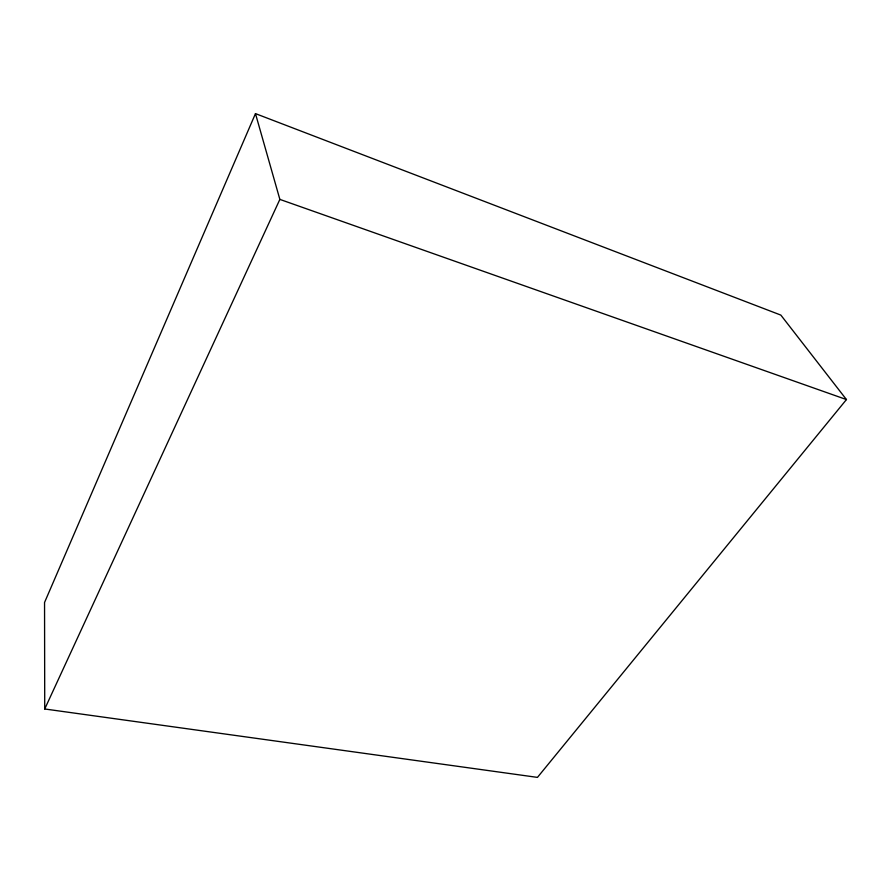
<?xml version="1.0" encoding="UTF-8"?>
<svg xmlns="http://www.w3.org/2000/svg" width="891" height="891" viewBox="0 0 891 891"><rect width="100%" height="100%" fill="white"/><g stroke="black" fill="none" stroke-linecap="round" stroke-linejoin="round"><path stroke-width="1.34" d="M255.472 113.614L44.55 602.472L44.728 708.98L537.451 777.386L846.45 399.558L780.839 315.091L255.472 113.614L279.863 199.395L44.728 708.98M279.863 199.395L846.45 399.558"/></g></svg>
